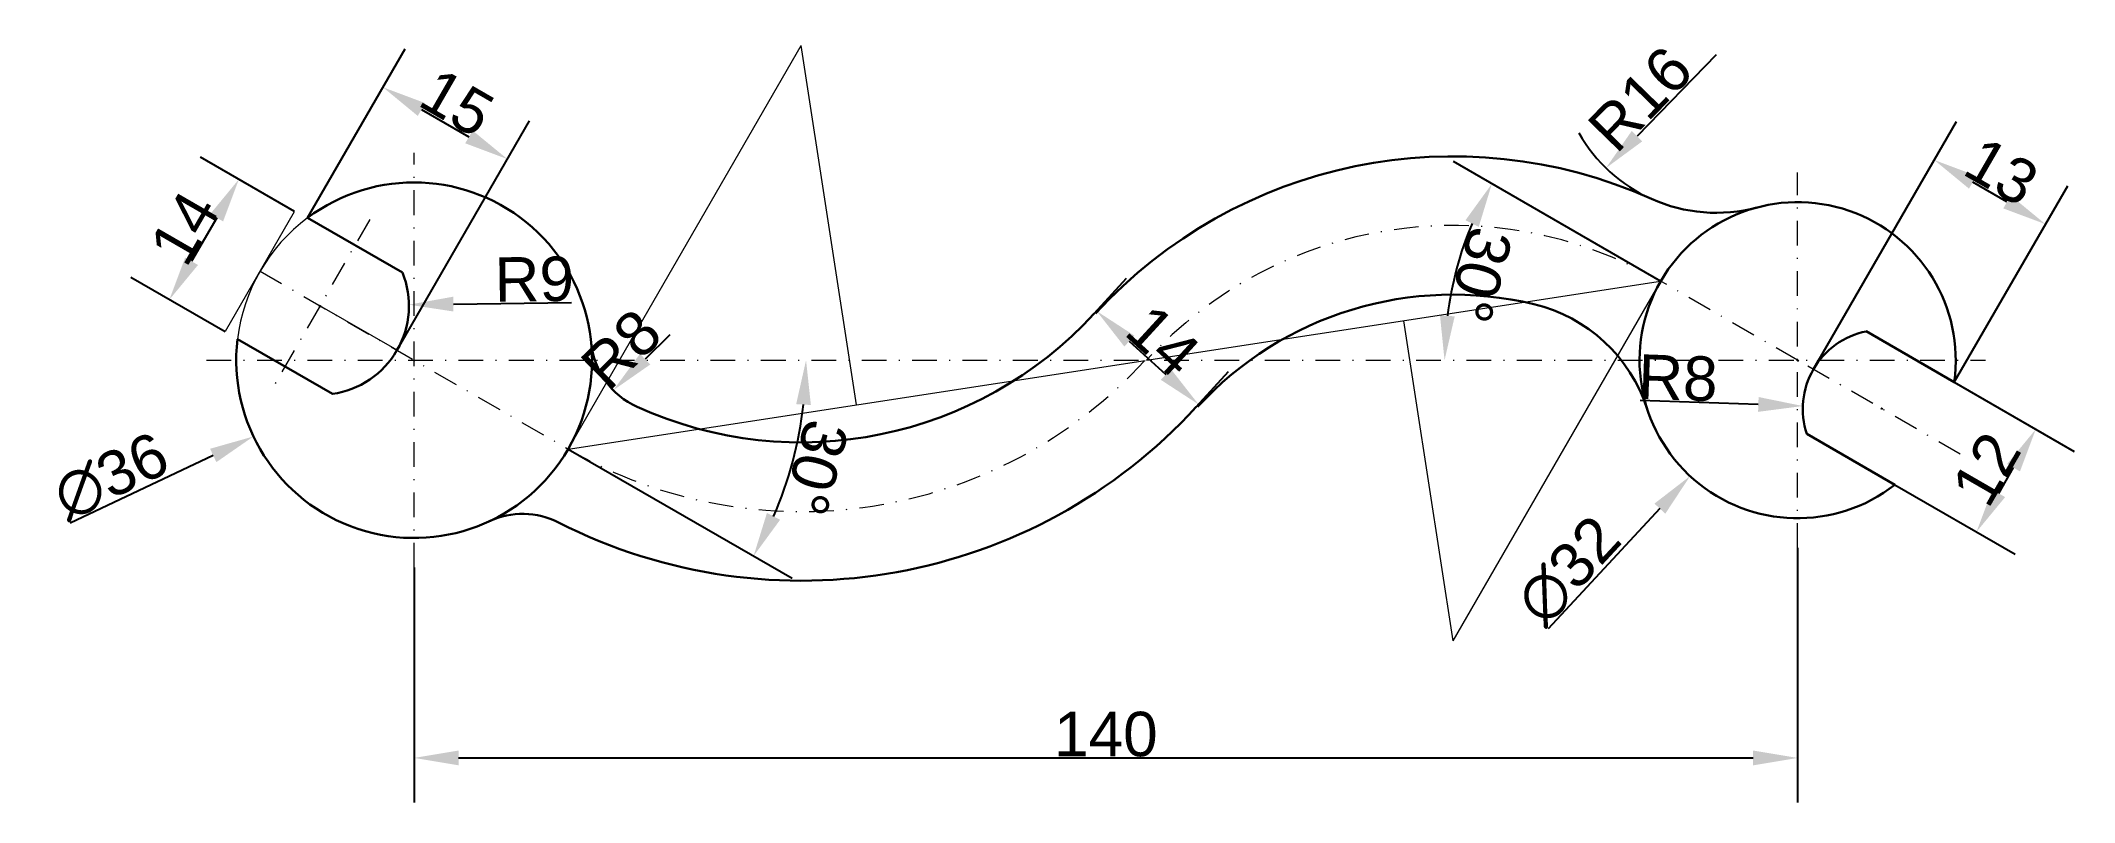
# Model space of a CAD drawing. Header units: inches. Extents: x -38 to 168, y -45 to 32.
import ezdxf

# ---------------------------------------------------------------- set-up
doc = ezdxf.new("R2010")
doc.units = ezdxf.units.IN
doc.header["$LTSCALE"] = 5
doc.header["$MEASUREMENT"] = 0
doc.linetypes.add('DASHDOT', pattern=[1, 0.5, -0.25, 0, -0.25])
for name, color, linetype, lineweight in [('BLU', 5, 'Continuous', 30), ('RAY', 3, 'Continuous', 20), ('RED', 1, 'DASHDOT', 20)]:
    doc.layers.add(name, color=color, linetype=linetype, lineweight=lineweight)
doc.styles.add('Text 4.5', font='arial.ttf')
doc.dimstyles.new('Cote 4.5', dxfattribs={"dimtxt": 4.5, "dimasz": 4.5, "dimexe": 4.5, "dimexo": 0, "dimgap": 0.09, "dimtad": 1, "dimdec": 0, "dimzin": 0, "dimdsep": 46, "dimtxsty": 'Text 4.5', "dimcen": 0.09, "dimadec": 0, "dimazin": 0, "dimtfac": 1, "dimtdec": 0, "dimtofl": 0, "dimtmove": 0, "dimatfit": 0, "dimfxl": 1, "dimtolj": 1, "dimtzin": 0, "dimarcsym": 1})

# ---------------------------------------------------------------- blocks, each defined once
blk = doc.blocks.new('*D2')
at = {"color": 0, "lineweight": -2, "transparency": 16777216}
blk.add_line((15.59, -9), (38.24, -22.08), dxfattribs=at)
blk.add_arc((0, 0), 39.66, 336.5045, 353.4955, dxfattribs=at)
at = {"color": 0, "transparency": 16777216}
for points in [[(38.66, -4.45), (40.15, -4.54), (39.66, 0)], [(37.04, -16.15), (35.7, -15.47), (34.35, -19.83)]]:
    blk.add_solid(points, dxfattribs=at)
at = {"layer": 'Defpoints', "color": 0, "transparency": 16777216}
for p in [(-15.59, 9), (-21, 0), (159, 0), (15.59, -9), (37.27, -13.56)]:
    blk.add_point(p, dxfattribs=at)
at = {"color": 0, "transparency": 16777216, "insert": (40.62, -10.88), "char_height": 4.5, "attachment_point": 5, "rotation": 255, "style": 'Text 4.5'}
blk.add_mtext('\\A1;30°', dxfattribs=at)
blk = doc.blocks.new('*D3')
at = {"color": 0, "lineweight": -2, "transparency": 16777216}
blk.add_line((126.14, 8), (105.16, 20.11), dxfattribs=at)
blk.add_arc((140, 0), 35.73, 157.221, 172.779, dxfattribs=at)
at = {"color": 0, "transparency": 16777216}
for points in [[(106.39, 14.17), (107.73, 13.5), (109.06, 17.86)], [(105.3, 4.44), (103.81, 4.54), (104.27, 0)]]:
    blk.add_solid(points, dxfattribs=at)
at = {"layer": 'Defpoints', "color": 0, "transparency": 16777216}
for p in [(106.43, 12.22), (126.14, 8), (-21, 0), (140, 0), (159, 0)]:
    blk.add_point(p, dxfattribs=at)
at = {"color": 0, "transparency": 16777216, "insert": (107.8, 8.63), "char_height": 4.5, "attachment_point": 5, "rotation": 255, "style": 'Text 4.5'}
blk.add_mtext('\\A1;30°', dxfattribs=at)
blk = doc.blocks.new('*D4')
at = {"color": 0, "lineweight": -2, "transparency": 16777216}
for p, q in [((139.92, 0.05), (140.08, -0.05)), ((139.96, -0.08), (140.04, 0.08)), ((126.06, -15.03), (114.77, -27.21))]:
    blk.add_line(p, q, dxfattribs=at)
at = {"color": 0, "transparency": 16777216}
blk.add_solid([(125.51, -14.52), (126.61, -15.54), (129.12, -11.73)], dxfattribs=at)
at = {"layer": 'Defpoints', "color": 0, "transparency": 16777216}
for p in [(150.88, 11.73), (129.12, -11.73)]:
    blk.add_point(p, dxfattribs=at)
at = {"color": 0, "transparency": 16777216, "insert": (116.83, -21.3), "char_height": 4.5, "attachment_point": 5, "rotation": 47.1647, "style": 'Text 4.5'}
blk.add_mtext('\\A1;∅32', dxfattribs=at)
blk = doc.blocks.new('*D5')
at = {"color": 0, "lineweight": -2, "transparency": 16777216}
blk.add_line((131.77, 30.92), (123.75, 22.69), dxfattribs=at)
blk.add_arc((131.77, 30.92), 16, 209.6386, 245.8134, dxfattribs=at)
at = {"color": 0, "transparency": 16777216}
blk.add_solid([(123.21, 23.21), (124.28, 22.16), (120.61, 19.46)], dxfattribs=at)
at = {"layer": 'Defpoints', "color": 0, "transparency": 16777216}
for p in [(131.77, 30.92), (120.61, 19.46)]:
    blk.add_point(p, dxfattribs=at)
at = {"color": 0, "transparency": 16777216, "insert": (124.08, 26.46), "char_height": 4.5, "attachment_point": 5, "rotation": 45.7531, "style": 'Text 4.5'}
blk.add_mtext('\\A1;R16', dxfattribs=at)
blk = doc.blocks.new('*D6')
at = {"color": 0, "lineweight": -2, "transparency": 16777216}
blk.add_line((25.87, 2.56), (23.37, 0.11), dxfattribs=at)
at = {"color": 0, "transparency": 16777216}
blk.add_solid([(22.85, 0.64), (23.9, -0.43), (20.16, -3.04)], dxfattribs=at)
at = {"layer": 'Defpoints', "color": 0, "transparency": 16777216}
for p in [(25.87, 2.56), (20.16, -3.04)]:
    blk.add_point(p, dxfattribs=at)
at = {"color": 0, "transparency": 16777216, "insert": (20.97, 1.1), "char_height": 4.5, "attachment_point": 5, "rotation": 44.4209, "style": 'Text 4.5'}
blk.add_mtext('\\A1;R8', dxfattribs=at)
blk = doc.blocks.new('*D7')
at = {"color": 0, "lineweight": -2, "transparency": 16777216}
for p, q in [((-10.78, 14.41), (-0.9, 31.52)), ((0.74, 25.38), (5.55, 22.61)), ((-1.73, 1), (11.69, 24.25))]:
    blk.add_line(p, q, dxfattribs=at)
at = {"color": 0, "transparency": 16777216}
for points in [[(1.12, 26.03), (0.37, 24.73), (-3.15, 27.63)], [(5.92, 23.25), (5.17, 21.96), (9.44, 20.36)]]:
    blk.add_solid(points, dxfattribs=at)
at = {"layer": 'Defpoints', "color": 0, "transparency": 16777216}
for p in [(9.44, 20.36), (-10.78, 14.41), (-1.73, 1)]:
    blk.add_point(p, dxfattribs=at)
at = {"color": 0, "transparency": 16777216, "insert": (4.34, 26.06), "char_height": 4.5, "attachment_point": 5, "rotation": 330, "style": 'Text 4.5'}
blk.add_mtext('\\A1;15', dxfattribs=at)
blk = doc.blocks.new('*D8')
at = {"color": 0, "lineweight": -2, "transparency": 16777216}
for p, q in [((-12.09, 15.06), (-21.62, 20.57)), ((-19.98, 14.42), (-22.52, 10.01)), ((-19.13, 2.86), (-28.67, 8.37))]:
    blk.add_line(p, q, dxfattribs=at)
at = {"color": 0, "transparency": 16777216}
for points in [[(-20.63, 14.8), (-19.33, 14.05), (-17.73, 18.32)], [(-23.17, 10.39), (-21.87, 9.64), (-24.77, 6.12)]]:
    blk.add_solid(points, dxfattribs=at)
at = {"layer": 'Defpoints', "color": 0, "transparency": 16777216}
for p in [(-12.09, 15.06), (-24.77, 6.12), (-19.13, 2.86)]:
    blk.add_point(p, dxfattribs=at)
at = {"color": 0, "transparency": 16777216, "insert": (-23.28, 13.39), "char_height": 4.5, "attachment_point": 5, "rotation": 60, "style": 'Text 4.5'}
blk.add_mtext('\\A1;14', dxfattribs=at)
blk = doc.blocks.new('*D9')
at = {"color": 0, "lineweight": -2, "transparency": 16777216}
for p, q in [((-9.6, 5.54), (-9.45, 5.45)), ((-9.57, 5.42), (-9.48, 5.58)), ((3.97, 5.68), (15.92, 5.84))]:
    blk.add_line(p, q, dxfattribs=at)
at = {"color": 0, "transparency": 16777216}
blk.add_solid([(3.96, 6.43), (3.98, 4.93), (-0.53, 5.62)], dxfattribs=at)
at = {"layer": 'Defpoints', "color": 0, "transparency": 16777216}
for p in [(-9.53, 5.5), (-0.53, 5.62)]:
    blk.add_point(p, dxfattribs=at)
at = {"color": 0, "transparency": 16777216, "insert": (12.16, 8.18), "char_height": 4.5, "attachment_point": 5, "rotation": 0.7669, "style": 'Text 4.5'}
blk.add_mtext('\\A1;R9', dxfattribs=at)
blk = doc.blocks.new('*D10')
at = {"color": 0, "lineweight": -2, "transparency": 16777216}
for p, q in [((-0.08, 0.05), (0.08, -0.05)), ((-0.05, -0.08), (0.05, 0.08)), ((-20.33, -9.65), (-34.8, -16.51))]:
    blk.add_line(p, q, dxfattribs=at)
at = {"color": 0, "transparency": 16777216}
blk.add_solid([(-20.65, -8.97), (-20.01, -10.32), (-16.26, -7.72)], dxfattribs=at)
at = {"layer": 'Defpoints', "color": 0, "transparency": 16777216}
for p in [(16.26, 7.72), (-16.26, -7.72)]:
    blk.add_point(p, dxfattribs=at)
at = {"color": 0, "transparency": 16777216, "insert": (-30.67, -11.77), "char_height": 4.5, "attachment_point": 5, "rotation": 25.3879, "style": 'Text 4.5'}
blk.add_mtext('\\A1;∅36', dxfattribs=at)
blk = doc.blocks.new('*D11')
at = {"color": 0, "lineweight": -2, "transparency": 16777216}
for p, q in [((68.83, 4.73), (72.09, 8.3)), ((72.37, 1.94), (76.06, -1.44)), ((79.15, -4.73), (82.42, -1.16))]:
    blk.add_line(p, q, dxfattribs=at)
at = {"color": 0, "transparency": 16777216}
for points in [[(72.88, 2.49), (71.87, 1.38), (69.06, 4.98)], [(76.57, -0.89), (75.56, -1.99), (79.38, -4.48)]]:
    blk.add_solid(points, dxfattribs=at)
at = {"layer": 'Defpoints', "color": 0, "transparency": 16777216}
for p in [(68.83, 4.73), (79.15, -4.73), (79.38, -4.48)]:
    blk.add_point(p, dxfattribs=at)
at = {"color": 0, "transparency": 16777216, "insert": (75.8, 1.98), "char_height": 4.5, "attachment_point": 5, "rotation": 317.5214, "style": 'Text 4.5'}
blk.add_mtext('\\A1;14', dxfattribs=at)
blk = doc.blocks.new('*D12')
at = {"color": 0, "lineweight": -2, "transparency": 16777216}
for p, q in [((141.59, -0.92), (156.07, 24.17)), ((155.85, -2.22), (167.33, 17.67)), ((161.18, 16.02), (157.72, 18.02))]:
    blk.add_line(p, q, dxfattribs=at)
at = {"color": 0, "transparency": 16777216}
for points in [[(158.09, 18.67), (157.34, 17.37), (153.82, 20.27)], [(161.56, 16.67), (160.81, 15.37), (165.08, 13.77)]]:
    blk.add_solid(points, dxfattribs=at)
at = {"layer": 'Defpoints', "color": 0, "transparency": 16777216}
for p in [(153.82, 20.27), (141.59, -0.92), (155.85, -2.22)]:
    blk.add_point(p, dxfattribs=at)
at = {"color": 0, "transparency": 16777216, "insert": (160.64, 19.09), "char_height": 4.5, "attachment_point": 5, "rotation": 330, "style": 'Text 4.5'}
blk.add_mtext('\\A1;13', dxfattribs=at)
blk = doc.blocks.new('*D13')
at = {"color": 0, "lineweight": -2, "transparency": 16777216}
for p, q in [((155.85, -2.22), (168, -9.24)), ((160.35, -13.48), (161.85, -10.88)), ((149.85, -12.61), (162, -19.63))]:
    blk.add_line(p, q, dxfattribs=at)
at = {"color": 0, "transparency": 16777216}
for points in [[(161.2, -10.51), (162.5, -11.26), (164.1, -6.99)], [(159.7, -13.11), (161, -13.86), (158.1, -17.38)]]:
    blk.add_solid(points, dxfattribs=at)
at = {"layer": 'Defpoints', "color": 0, "transparency": 16777216}
for p in [(155.85, -2.22), (164.1, -6.99), (149.85, -12.61)]:
    blk.add_point(p, dxfattribs=at)
at = {"color": 0, "transparency": 16777216, "insert": (159.07, -11.01), "char_height": 4.5, "attachment_point": 5, "rotation": 60, "style": 'Text 4.5'}
blk.add_mtext('\\A1;12', dxfattribs=at)
blk = doc.blocks.new('*D14')
at = {"color": 0, "lineweight": -2, "transparency": 16777216}
for p, q in [((136.02, -4.48), (124.08, -4.07)), ((148.44, -4.87), (148.59, -4.96)), ((148.47, -4.99), (148.56, -4.84))]:
    blk.add_line(p, q, dxfattribs=at)
at = {"color": 0, "transparency": 16777216}
blk.add_solid([(136.05, -3.73), (136, -5.23), (140.52, -4.64)], dxfattribs=at)
at = {"layer": 'Defpoints', "color": 0, "transparency": 16777216}
for p in [(140.52, -4.64), (148.52, -4.92)]:
    blk.add_point(p, dxfattribs=at)
at = {"color": 0, "transparency": 16777216, "insert": (127.89, -1.81), "char_height": 4.5, "attachment_point": 5, "rotation": 358.0145, "style": 'Text 4.5'}
blk.add_mtext('\\A1;R8', dxfattribs=at)
blk = doc.blocks.new('*D15')
at = {"color": 0, "lineweight": -2, "transparency": 16777216}
for p, q in [((140, -19), (140, -44.77)), ((0, -21), (0, -44.77)), ((4.5, -40.27), (135.5, -40.27))]:
    blk.add_line(p, q, dxfattribs=at)
at = {"color": 0, "transparency": 16777216}
for points in [[(4.5, -39.52), (4.5, -41.02), (0, -40.27)], [(135.5, -39.52), (135.5, -41.02), (140, -40.27)]]:
    blk.add_solid(points, dxfattribs=at)
at = {"layer": 'Defpoints', "color": 0, "transparency": 16777216}
for p in [(140, -19), (0, -21), (140, -40.27)]:
    blk.add_point(p, dxfattribs=at)
at = {"color": 0, "transparency": 16777216, "insert": (70, -37.88), "char_height": 4.5, "attachment_point": 5, "style": 'Text 4.5'}
blk.add_mtext('\\A1;140', dxfattribs=at)

msp = doc.modelspace()

# ---------------------------------------------------------------- linework, layer by layer
at = {"layer": 'BLU'}
for p, q in [((-10.78, 14.41), (-1.18, 8.87)), ((-17.87, 2.13), (-8.27, -3.41)), ((155.85, -2.22), (146.93, 2.93)), ((142.12, 0), (141.59, -0.92)), ((149.85, -12.61), (140.93, -7.47))]:
    msp.add_line(p, q, dxfattribs=at)
for centre, radius, start, end in [((105.12, -28.42), 49.06, 65.8134, 137.4837), ((0, 0), 18, 173.1918, 126.8082), ((140, 0), 16, 352.0243, 307.9757), ((131.77, 30.92), 16, 245.8134, 284.9037), ((-9.53, 5.5), 9, 278.0364, 21.9636), ((105.12, -28.42), 35.06, 76.4898, 137.4837), ((39.18, 31.87), 40.19, 245.5766, 317.5214), ((109.57, -9.89), 16, 18.0083, 76.4898), ((148.52, -4.92), 8, 101.4096, 198.5904), ((25.87, 2.56), 8, 185.6465, 245.5766), ((39.18, 31.87), 54.19, 243.0401, 317.5214), ((10.99, -23.56), 8, 63.0401, 115.0014)]:
    msp.add_arc(centre, radius, start, end, dxfattribs=at)
at = {"layer": 'RAY'}
for p, q in [((15.59, -9), (39.18, 31.87)), ((44.78, -4.51), (39.18, 31.87)), ((-19.09, 2.94), (-12.09, 15.06)), ((74.12, 0), (126.14, 8)), ((126.14, 8), (105.12, -28.42)), ((-1.73, 1), (-9.53, 5.5)), ((100.13, 4), (105.12, -28.42)), ((15.59, -9), (73.97, -0.02))]:
    msp.add_line(p, q, dxfattribs=at)
for start, end in [(126.8082, 173.1918), (0, 5.6465)]:
    msp.add_arc((0, 0), 18, start, end, dxfattribs=at)
at = {"layer": 'RED'}
for p, q in [((0, -21), (0, 21)), ((140, -19), (140, 19)), ((-4.48, 14.24), (-14.57, -3.24)), ((-15.59, 9), (15.59, -9)), ((140, 0), (126.14, 8)), ((-21, 0), (159, 0)), ((156.45, -9.5), (139.92, 0.05))]:
    msp.add_line(p, q, dxfattribs=at)
for centre, radius, start, end in [((105.12, -28.42), 42.06, 60, 137.4837), ((39.18, 31.87), 47.19, 240, 317.5214)]:
    msp.add_arc(centre, radius, start, end, dxfattribs=at)

# ---------------------------------------------------------------- dimensions: what is measured, and where the dimension line sits
for base, p1, p2, angle, picture, middle in [((9.44, 20.36), (-10.78, 14.41), (-1.73, 1), 330, '*D7', (4.34, 26.06)), ((153.82, 20.27), (155.85, -2.22), (141.59, -0.92), 330, '*D12', (160.64, 19.09)), ((-24.77, 6.12), (-12.09, 15.06), (-19.13, 2.86), 60, '*D8', (-23.28, 13.39)), ((164.1, -6.99), (149.85, -12.61), (155.85, -2.22), 60, '*D13', (159.07, -11.01))]:
    dim = msp.add_linear_dim(base=base, p1=p1, p2=p2, angle=angle, dimstyle='Cote 4.5')
    dim.commit()
    dim.dimension.update_dxf_attribs({"geometry": picture, "text_midpoint": middle})
for center, mpoint, picture, middle in [((131.77, 30.92), (120.61, 19.46), '*D5', (125.79, 24.79)), ((-9.53, 5.5), (-0.53, 5.62), '*D9', (12.19, 5.79)), ((25.87, 2.56), (20.16, -3.04), '*D6', (22.64, -0.61)), ((148.52, -4.92), (140.52, -4.64), '*D14', (127.8, -4.2))]:
    dim = msp.add_radius_dim(center=center, mpoint=mpoint, dimstyle='Cote 4.5')
    dim.commit()
    dim.dimension.update_dxf_attribs({"geometry": picture, "text_midpoint": middle, "dimtype": 164})
for base, line2, picture, middle in [((106.43, 12.22), ((140, 0), (126.14, 8)), '*D3', (107.8, 8.63)), ((37.27, -13.56), ((-15.59, 9), (15.59, -9)), '*D2', (40.62, -10.88))]:
    dim = msp.add_angular_dim_2l(base=base, line1=((-21, 0), (159, 0)), line2=line2, dimstyle='Cote 4.5')
    dim.commit()
    dim.dimension.update_dxf_attribs({"geometry": picture, "text_midpoint": middle})
for p1, p2, picture, middle in [((150.88, 11.73), (129.12, -11.73), '*D4', (118.67, -23.01)), ((16.26, 7.72), (-16.26, -7.72), '*D10', (-29.6, -14.05))]:
    dim = msp.add_diameter_dim_2p(p1=p1, p2=p2, dimstyle='Cote 4.5')
    dim.commit()
    dim.dimension.update_dxf_attribs({"geometry": picture, "text_midpoint": middle, "dimtype": 163})
dim = msp.add_aligned_dim(p1=(68.83, 4.73), p2=(79.15, -4.73), distance=0.34, dimstyle='Cote 4.5')
dim.commit()
dim.dimension.update_dxf_attribs({"geometry": '*D11', "text_midpoint": (75.8, 1.98)})
dim = msp.add_linear_dim(base=(140, -40.27), p1=(0, -21), p2=(140, -19), dimstyle='Cote 4.5')
dim.commit()
dim.dimension.update_dxf_attribs({"geometry": '*D15', "text_midpoint": (70, -37.88)})

doc.saveas('drawing.dxf')
